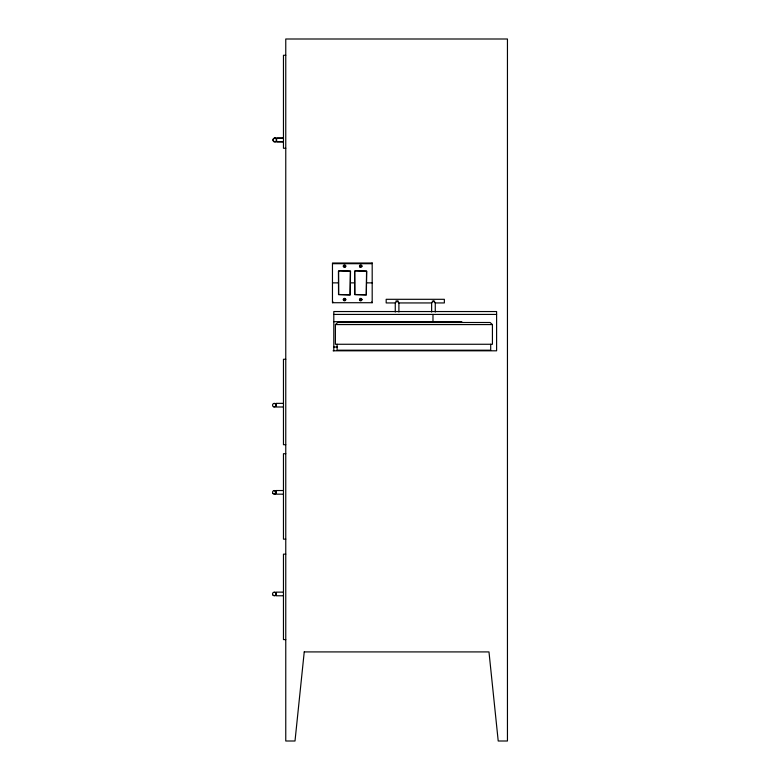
<?xml version="1.0" encoding="UTF-8"?>
<svg xmlns="http://www.w3.org/2000/svg" width="780" height="780" viewBox="0 0 780 780"><rect width="100%" height="100%" fill="white"/><g stroke="black" fill="none" stroke-linecap="round" stroke-linejoin="round"><path stroke-width="1.17" d="M345.306 266.351L344.321 266.926M344.926 266.351L344.409 266.565M332.465 302.718L332.465 263.016L372.187 263.016L372.187 302.718L332.465 302.718L333.157 302.026M372.187 263.016L371.494 263.708L333.157 263.698M395.265 302.942L397.088 301.119L398.902 302.942L431.632 302.942L433.446 301.119L435.269 302.942L444.356 302.942L444.356 299.305L386.178 299.305L386.178 302.942L395.265 302.942L395.265 312.029M335.4 324.577L337.711 322.501L490.113 322.501L492.424 324.577L492.424 344.263L335.4 344.263L335.4 324.577L492.424 324.577M285.763 55.273L283.462 55.273L283.462 148.258L285.763 148.258M276.676 138.001L283.491 138.001M276.676 138.284L283.491 138.284M276.676 141.638L283.491 141.638M276.676 141.921L283.491 141.921M343.405 266L345.647 266M359.57 266L361.813 266M343.405 266.243L345.647 266.243M359.57 266.243L361.813 266.243M332.465 282.867L338.403 282.867M350.649 282.867L354.569 282.867M366.815 282.867L372.187 282.867M343.405 299.432L345.647 299.432M359.57 299.432L361.813 299.432M343.405 299.676L345.647 299.676M359.57 299.676L361.813 299.676M395.801 301.119L398.375 301.119M432.169 301.119L434.733 301.119M333.801 314.428L496.606 314.428M333.801 321.691L461.828 321.691M333.801 347.032L337.457 347.032M333.089 350.805L496.606 350.805L496.606 311.542L333.801 311.542L333.801 350.805M285.763 359.268L283.462 359.268L283.462 444.707L285.763 444.707M276.188 403.357L283.003 403.357M276.188 406.994L283.003 406.994M285.763 453.706L283.462 453.706L283.462 539.146L285.763 539.146M276.188 490.532L283.003 490.532M276.188 494.169L283.003 494.169M285.763 554.151L283.462 554.151L283.462 639.59L285.763 639.59M276.188 592.137L283.003 592.137M276.188 595.774L283.003 595.774M274.862 138.284C278.528 138.226 275.096 143.14 275.33 141.57A1.814 1.814 0 0 1 273.098 139.347A1.814 1.814 0 0 1 276.139 138.528L274.862 138.001L274.862 138.528M371.494 302.026L372.187 302.718M490.698 344.263L490.698 350.21L337.116 350.21L337.116 344.263M435.269 302.942L435.269 312.029M432.978 314.428L432.978 321.691M431.632 302.942L431.632 312.029M398.902 302.942L398.902 312.029M274.365 403.601C276.588 402.5 276.588 407.852 274.365 406.75M274.365 491.059L274.365 490.532C276.705 490.444 276.705 494.257 274.365 494.169L274.365 493.252M274.365 592.381C276.588 591.279 276.588 596.632 274.365 595.53M304.239 651.914L295.006 741L285.763 741L285.763 39L507.449 39L507.449 741L498.215 741L488.982 651.914L304.239 651.914M338.442 271.362L338.53 294.596L350.181 294.938L350.522 271.138L339.329 270.68L338.442 271.362M338.598 271.411L338.666 294.508L350.113 294.781L350.386 271.226L339.31 270.865L338.598 271.411M354.598 271.362L354.695 294.596L366.346 294.938L366.688 271.138L355.495 270.68L354.598 271.362M354.754 271.411L354.832 294.508L366.278 294.781L366.551 271.226L355.475 270.865L354.754 271.411M345.579 266.75L345.384 266.994A1.209 1.209 0 0 1 343.385 266.555A1.209 1.209 0 0 1 344.633 264.937A1.209 1.209 0 0 1 345.579 266.75M345.579 298.994L345.384 298.74A1.209 1.209 0 0 0 343.385 299.179A1.209 1.209 0 0 0 344.633 300.807A1.209 1.209 0 0 0 345.579 298.994M360.087 300.651A1.209 1.209 0 0 0 361.901 299.598A1.209 1.209 0 0 0 360.087 298.545A1.209 1.209 0 0 0 360.087 300.651M360.087 267.189A1.209 1.209 0 0 0 361.901 266.136A1.209 1.209 0 0 0 360.087 265.093A1.209 1.209 0 0 0 360.087 267.189M273.946 141.677A1.814 1.814 0 0 0 276.676 140.098A1.814 1.814 0 0 0 273.946 138.528A1.814 1.814 0 0 0 273.946 141.677M273.458 406.75A1.814 1.814 0 0 0 276.188 405.171A1.814 1.814 0 0 0 273.458 403.601A1.814 1.814 0 0 0 273.458 406.75M273.078 493.633A1.814 1.814 0 0 0 276.12 492.823A1.814 1.814 0 0 0 273.897 490.591A1.814 1.814 0 0 0 273.078 493.633M273.078 595.237A1.814 1.814 0 0 0 276.12 594.428A1.814 1.814 0 0 0 273.897 592.196A1.814 1.814 0 0 0 273.078 595.237"/></g></svg>
